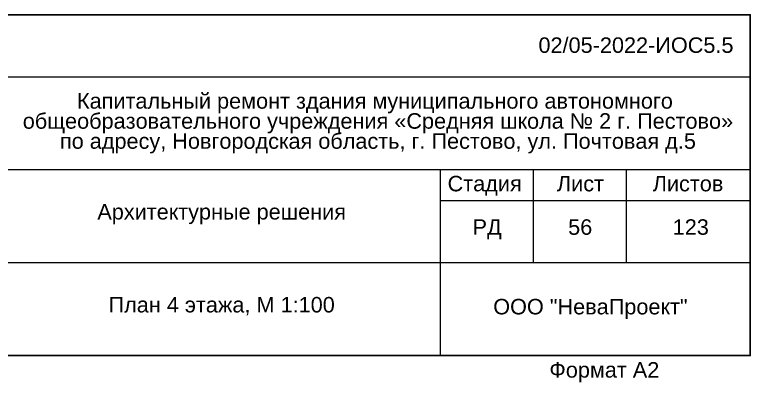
# Model space of a CAD drawing. Header units: metres. Extents: x 0.2 to 41.7, y -0.2 to 56.7.
# Drawn here: x 29.89 to 41.75, y -0.23 to 5.7 of the extents above; entities that cross this region are included whole.
import ezdxf
from ezdxf.enums import TextEntityAlignment as Align

# ---------------------------------------------------------------- set-up
doc = ezdxf.new("R2010")
doc.units = ezdxf.units.M
doc.linetypes.add('DGN Style 3', pattern=[499.525246, 356.803747, -142.721499])
doc.layers.add('Level 63', color=7, linetype='Continuous', lineweight=0)
doc.layers.add('YOLO_STAMP', color=1, linetype='Continuous')
doc.styles.add('Style-Arial', font='arial.ttf')

msp = doc.modelspace()

# ---------------------------------------------------------------- linework, layer by layer
for p, q in [((41.748828, 0.201571), (41.748828, 5.701571)), ((23.248828, 0.201571), (41.748828, 0.201571))]:
    msp.add_line(p, q)
at = {"layer": 'Level 63', "color": 7, "linetype": 'Continuous', "lineweight": 13}
for p, q in [((23.248828, 5.701571), (41.748828, 5.701571)), ((29.748828, 4.701571), (41.748828, 4.701571)), ((29.748828, 3.201571), (41.748828, 3.201571)), ((36.748828, 2.701571), (41.748828, 2.701571)), ((29.748828, 1.701571), (41.748828, 1.701571))]:
    msp.add_line(p, q, dxfattribs=at)
at = {"layer": 'Level 63', "color": 7, "linetype": 'Continuous', "lineweight": 13, "flags": 128}
for points in [[(36.748828, 3.201571), (36.748828, 0.201571)], [(38.248828, 3.201571), (38.248828, 1.701571)], [(39.748828, 3.201571), (39.748828, 1.701571)]]:
    msp.add_lwpolyline(points, dxfattribs=at)
at = {"layer": 'YOLO_STAMP'}
msp.add_lwpolyline([(23.248828, 5.701571), (41.748828, 5.701571), (41.748828, 0.201571), (23.248828, 0.201571)], close=True, dxfattribs=at)

# ---------------------------------------------------------------- texts
at = {"color": 7, "linetype": 'Continuous', "lineweight": 0, "style": 'Style-Arial'}
msp.add_text('02/05-2022-ИОС5.5', height=0.25, dxfattribs=at).set_placement((38.334701, 5.335479), align=Align.TOP_LEFT)
at = {"color": 18, "linetype": 'DGN Style 3', "lineweight": 0, "true_color": 0x000000, "insert": (35.698971, 4.435533), "char_height": 0.25, "attachment_point": 2, "line_spacing_factor": 0.776524, "style": 'Style-Arial'}
msp.add_mtext('Капитальный ремонт здания муниципального автономного\\P общеобразовательного учреждения «Средняя школа № 2 г. Пестово»\\P по адресу, Новгородская область, г. Пестово, ул. Почтовая д.5\\P', dxfattribs=at)
at = {"color": 7, "linetype": 'Continuous', "lineweight": 13, "char_height": 0.25, "attachment_point": 2, "line_spacing_factor": 0.6, "style": 'Style-Arial'}
for s, insert in [('Архитектурные решения', (33.22862, 2.647154)), ('РД', (37.507443, 2.400491)), ('56', (39.007443, 2.400491)), ('123', (40.789848, 2.400491)), ('План 4 этажа, М 1:100', (33.22862, 1.147154))]:
    msp.add_mtext(s, dxfattribs=dict(at, insert=insert))
at = {"layer": 'Level 63', "color": 7, "linetype": 'Continuous', "lineweight": 0, "style": 'Style-Arial'}
for s, p in [('Стадия', (37.467272, 2.976581)), ('Лист', (39.011593, 2.976581)), ('Листов', (40.745084, 2.976581)), ('ООО "НеваПроект"', (39.171772, 0.99107)), ('Формат A2', (39.396189, -0.0292))]:
    msp.add_text(s, height=0.25, dxfattribs=at).set_placement(p, align=Align.MIDDLE_CENTER)

doc.saveas('drawing.dxf')
